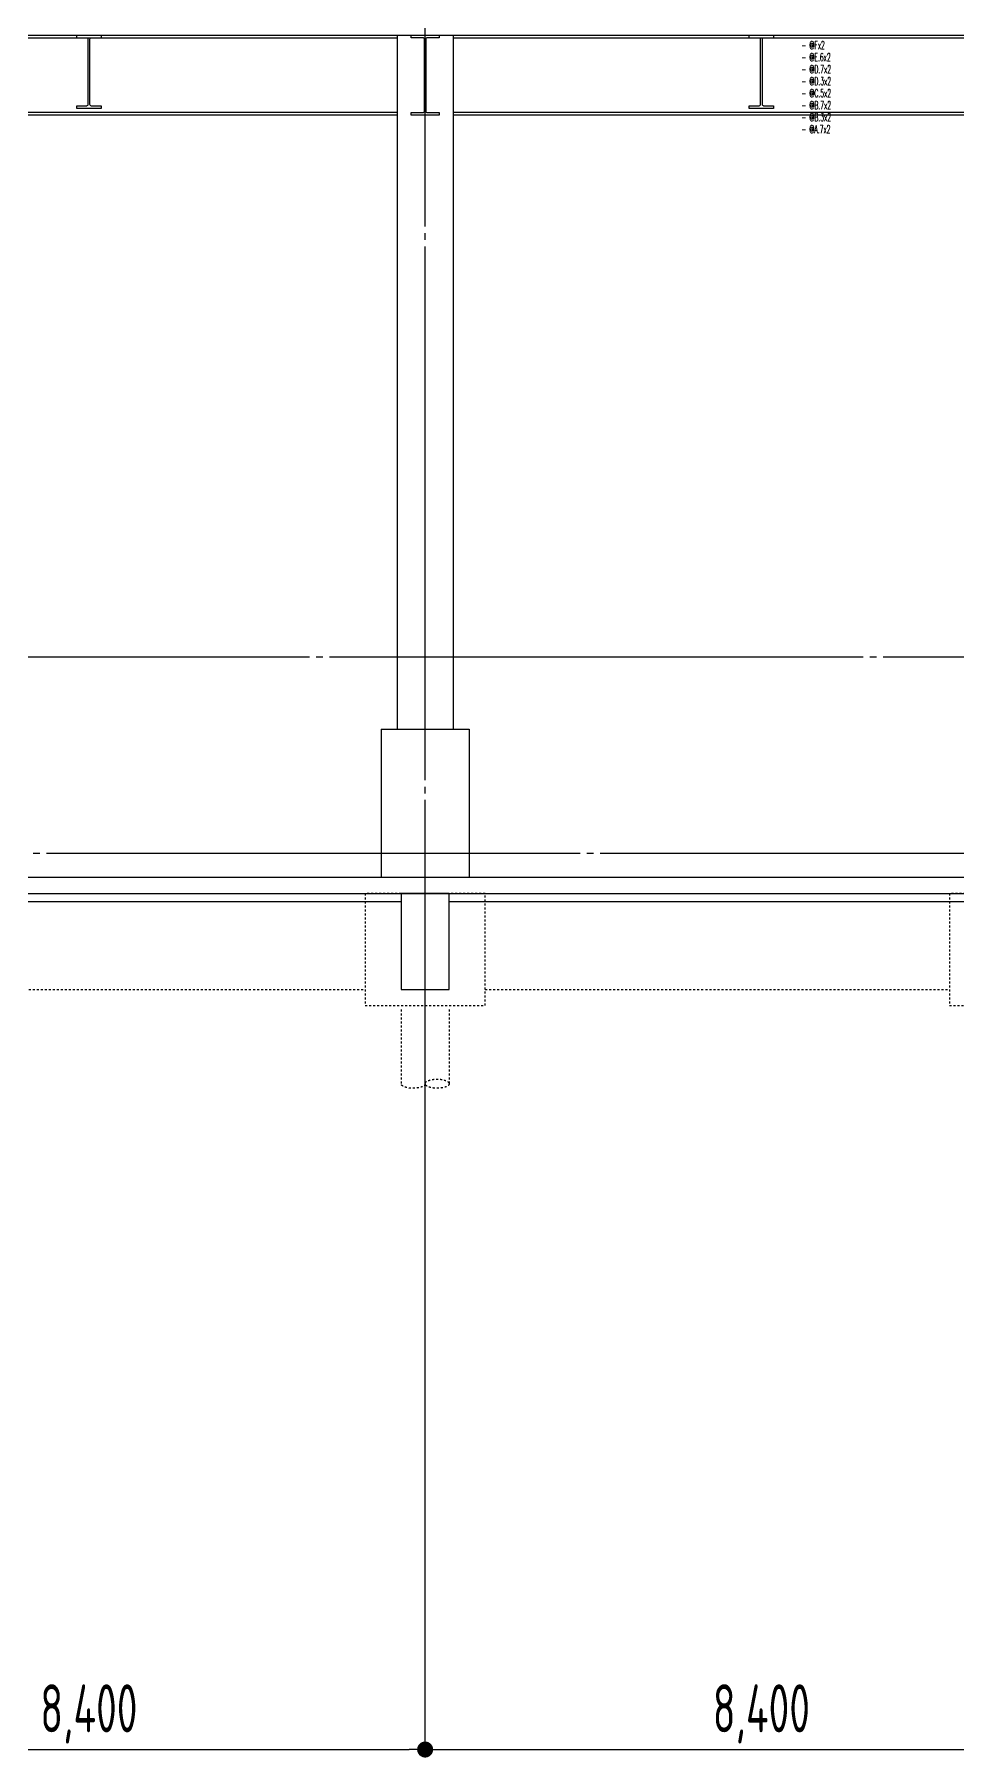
# Model space of a CAD drawing. Header units: millimetres. Extents: x -32710 to 654186, y -254124 to 420220.
# Drawn here: x 209120 to 220650, y 372200 to 393734 of the extents above; entities that cross this region are included whole.
import ezdxf
from ezdxf.enums import TextEntityAlignment as Align

# ---------------------------------------------------------------- set-up
doc = ezdxf.new("R2010")
doc.units = ezdxf.units.MM
doc.header["$LTSCALE"] = 1000
doc.linetypes.add('TPH12-SEC-@E$0$CENTERK5', pattern=[6.916, 6.667, -0.083, 0.083, -0.083])
doc.linetypes.add('TPH12-SEC-@E$0$DOTK1', pattern=[0.1, 0.05, -0.05])
for name, color, linetype in [('M-TXT', 3, 'Continuous'), ('TPH12-SEC-@E$0$H-SIN', 252, 'TPH12-SEC-@E$0$CENTERK5'), ('TPH12-SEC-@E$0$KABE1', 252, 'Continuous'), ('TPH12-SEC-@E$0$SIAGE3', 252, 'Continuous'), ('TPH12-SEC-@E$0$SIN-M', 252, 'Continuous'), ('TPH12-SEC-@E$0$STEEL2', 252, 'Continuous'), ('TPH12-SEC-@E$0$STEEL3', 252, 'Continuous'), ('TPH12-SEC-@E$0$SUGATA3', 252, 'Continuous'), ('TPH12-SEC-@E$0$SUGATAD', 252, 'TPH12-SEC-@E$0$DOTK1')]:
    doc.layers.add(name, color=color, linetype=linetype)
doc.styles.add('aa-txt', font='simplex.shx', dxfattribs={"width": 0.7, "bigfont": 'chineset.shx'})
doc.styles.add('TPH12-SEC-@E$0$dim-txt', font='isocp.shx', dxfattribs={"width": 0.7, "bigfont": 'chineset.shx'})
doc.dimstyles.new('TPH12-SEC-@E$0$ARCH-dim-2000', dxfattribs={"dimscale": 2000, "dimtxt": 0.3, "dimasz": 0.1, "dimexe": 0.1, "dimexo": 0.1, "dimgap": 0.05, "dimtad": 1, "dimdec": 0, "dimrnd": 0.1, "dimdsep": 46, "dimlunit": 6, "dimtxsty": 'TPH12-SEC-@E$0$dim-txt', "dimblk": 'TPH12-SEC-@E$0$_Dot', "dimblk1": 'TPH12-SEC-@E$0$_Origin', "dimblk2": 'TPH12-SEC-@E$0$_Origin', "dimcen": 2, "dimclrd": 256, "dimclre": 256, "dimclrt": 256, "dimadec": 0, "dimazin": 0, "dimtfac": 1, "dimtdec": 1, "dimtix": 1, "dimtmove": 2, "dimatfit": 3, "dimldrblk": 'TPH12-SEC-@E$0$_Origin', "dimfxl": 1, "dimtvp": 1, "dimtolj": 1, "dimarcsym": 0})

# ---------------------------------------------------------------- blocks, each defined once
blk = doc.blocks.new('TPH12-SEC-@E$0$_Dot')
at = {"color": 0, "linetype": 'ByBlock', "lineweight": -2}
blk.add_line((-0.5, 0), (-1, 0), dxfattribs=at)
at = {"color": 0, "linetype": 'ByBlock', "const_width": 0.5}
blk.add_lwpolyline([(-0.25, 0, 1), (0.25, 0, 1)], format="xyb", close=True, dxfattribs=at)
blk = doc.blocks.new('*D2565')
at = {"layer": 'DEFPOINTS', "color": 0, "transparency": 16777216}
for p in [(205600, 372300), (214000, 372300), (214000, 372300)]:
    blk.add_point(p, dxfattribs=at)
at = {"layer": 'TPH12-SEC-@E$0$SIN-M', "lineweight": -2, "transparency": 16777216}
blk.add_line((205800, 372300), (213800, 372300), dxfattribs=at)
at = {"layer": 'TPH12-SEC-@E$0$SIN-M', "lineweight": -2, "transparency": 16777216, "xscale": 200, "yscale": 200, "zscale": 200, "rotation": 180}
blk.add_blockref('TPH12-SEC-@E$0$_Dot', (205600, 372300), dxfattribs=at)
at = {"layer": 'TPH12-SEC-@E$0$SIN-M', "lineweight": -2, "transparency": 16777216, "xscale": 200, "yscale": 200, "zscale": 200}
blk.add_blockref('TPH12-SEC-@E$0$_Dot', (214000, 372300), dxfattribs=at)
at = {"layer": 'TPH12-SEC-@E$0$SIN-M', "transparency": 16777216, "insert": (209800, 372745), "char_height": 600, "attachment_point": 5, "style": 'TPH12-SEC-@E$0$dim-txt'}
blk.add_mtext('\\A1;8,400', dxfattribs=at)
blk = doc.blocks.new('TPH12-SEC-@E$0$_Origin')
at = {"color": 0, "linetype": 'ByBlock', "lineweight": -2}
blk.add_line((0, 0), (-1, 0), dxfattribs=at)
blk.add_circle((0, 0), 0.5, dxfattribs=at)
blk = doc.blocks.new('*D2566')
at = {"layer": 'DEFPOINTS', "color": 0, "transparency": 16777216}
for p in [(214000, 372300), (222400, 372300), (222400, 372300)]:
    blk.add_point(p, dxfattribs=at)
at = {"layer": 'TPH12-SEC-@E$0$SIN-M', "lineweight": -2, "transparency": 16777216}
blk.add_line((214200, 372300), (222200, 372300), dxfattribs=at)
at = {"layer": 'TPH12-SEC-@E$0$SIN-M', "lineweight": -2, "transparency": 16777216, "xscale": 200, "yscale": 200, "zscale": 200, "rotation": 180}
blk.add_blockref('TPH12-SEC-@E$0$_Dot', (214000, 372300), dxfattribs=at)
at = {"layer": 'TPH12-SEC-@E$0$SIN-M', "lineweight": -2, "transparency": 16777216, "xscale": 200, "yscale": 200, "zscale": 200}
blk.add_blockref('TPH12-SEC-@E$0$_Dot', (222400, 372300), dxfattribs=at)
at = {"layer": 'TPH12-SEC-@E$0$SIN-M', "transparency": 16777216, "insert": (218200, 372745), "char_height": 600, "attachment_point": 5, "style": 'TPH12-SEC-@E$0$dim-txt'}
blk.add_mtext('\\A1;8,400', dxfattribs=at)
blk = doc.blocks.new('TPH12-SEC-@E')
at = {"layer": 'TPH12-SEC-@E$0$H-SIN'}
for p, q in [((214000, 377500), (214000, 414000)), ((274800, 385950), (45200, 385950)), ((298929.6, 383500), (18729.6, 383500))]:
    blk.add_line(p, q, dxfattribs=at)
at = {"layer": 'TPH12-SEC-@E$0$KABE1'}
for p, q in [((47000, 393725), (273000, 393725)), ((272350, 383200), (188250, 383200)), ((189100, 383000), (272350, 383000))]:
    blk.add_line(p, q, dxfattribs=at)
blk.add_lwpolyline([(213700, 381800), (214300, 381800), (214300, 383000), (213700, 383000)], close=True, dxfattribs=at)
at = {"layer": 'TPH12-SEC-@E$0$SIAGE3'}
for p, q in [((205900, 382900), (213700, 382900)), ((214300, 382900), (222100, 382900))]:
    blk.add_line(p, q, dxfattribs=at)
at = {"layer": 'TPH12-SEC-@E$0$SIN-M'}
blk.add_line((214000, 372300), (214000, 377500), dxfattribs=at)
at = {"layer": 'TPH12-SEC-@E$0$STEEL2'}
for points in [[(209648.5, 393725), (209951.5, 393725), (209951.5, 393688), (209827.5, 393688, 0.4142136), (209809.5, 393670), (209809.5, 392862, 0.4142136), (209827.5, 392844), (209951.5, 392844), (209951.5, 392807), (209648.5, 392807), (209648.5, 392844), (209772.5, 392844, 0.4142136), (209790.5, 392862), (209790.5, 393670, 0.4142136), (209772.5, 393688), (209648.5, 393688)], [(213825, 393725), (214175, 393725), (214175, 393693), (214027.5, 393693, 0.4142136), (214009.5, 393675), (214009.5, 392775, 0.4142136), (214027.5, 392757), (214175, 392757), (214175, 392725), (213825, 392725), (213825, 392757), (213972.5, 392757, 0.4142136), (213990.5, 392775), (213990.5, 393675, 0.4142136), (213972.5, 393693), (213825, 393693)], [(218048.5, 393725), (218351.5, 393725), (218351.5, 393688), (218227.5, 393688, 0.4142136), (218209.5, 393670), (218209.5, 392862, 0.4142136), (218227.5, 392844), (218351.5, 392844), (218351.5, 392807), (218048.5, 392807), (218048.5, 392844), (218172.5, 392844, 0.4142136), (218190.5, 392862), (218190.5, 393670, 0.4142136), (218172.5, 393688), (218048.5, 393688)]]:
    blk.add_lwpolyline(points, format="xyb", close=True, dxfattribs=at)
at = {"layer": 'TPH12-SEC-@E$0$STEEL3', "linetype": 'Continuous'}
for p, q in [((213650, 393689), (205950, 393689)), ((222050, 393689), (214350, 393689)), ((205950, 392761), (213650, 392761)), ((213650, 392725), (205950, 392725)), ((214350, 392761), (222050, 392761)), ((222050, 392725), (214350, 392725))]:
    blk.add_line(p, q, dxfattribs=at)
at = {"layer": 'TPH12-SEC-@E$0$STEEL3'}
for p, q in [((213650, 393725), (213650, 385050)), ((214350, 393725), (214350, 385050))]:
    blk.add_line(p, q, dxfattribs=at)
at = {"layer": 'TPH12-SEC-@E$0$SUGATA3'}
for p, q in [((213450, 385050), (213450, 383200)), ((213450, 385050), (214550, 385050)), ((214550, 385050), (214550, 383200))]:
    blk.add_line(p, q, dxfattribs=at)
at = {"layer": 'TPH12-SEC-@E$0$SUGATAD', "ltscale": 0.5}
for p, q in [((207450, 381800), (213250, 381800)), ((214750, 381800), (220550, 381800)), ((213700, 381550), (213700, 380621)), ((214300, 381550), (214300, 380621))]:
    blk.add_line(p, q, dxfattribs=at)
for points in [[(213700, 383000), (213250, 383000), (213250, 381600), (214750, 381600), (214750, 383000), (214300, 383000)], [(222100, 383000), (220550, 383000), (220550, 381600), (224250, 381600), (224250, 383000), (222700, 383000)]]:
    blk.add_lwpolyline(points, dxfattribs=at)
at = {"layer": 'TPH12-SEC-@E$0$SUGATAD', "ltscale": 0.5, "extrusion": (0, 0, -1)}
blk.add_ellipse((213850, 380621), major_axis=(-150, 0), ratio=0.3797917, start_param=3.1415927, end_param=6.2831853, dxfattribs=at)
at = {"layer": 'TPH12-SEC-@E$0$SUGATAD', "ltscale": 0.5}
blk.add_ellipse((214150, 380621), major_axis=(150, 0), ratio=0.3797917, dxfattribs=at)
at = {"layer": 'TPH12-SEC-@E$0$SIN-M'}
for base, p1, p2, picture, middle in [((214000, 372300), (205600, 372300), (214000, 372300), '*D2565', (209800, 372745)), ((222400, 372300), (214000, 372300), (222400, 372300), '*D2566', (218200, 372745))]:
    dim = blk.add_linear_dim(base=base, p1=p1, p2=p2, dimstyle='TPH12-SEC-@E$0$ARCH-dim-2000', dxfattribs=at)
    dim.commit()
    dim.dimension.update_dxf_attribs({"geometry": picture, "text_midpoint": middle})

msp = doc.modelspace()

# ---------------------------------------------------------------- block references
msp.add_blockref('TPH12-SEC-@E', (0, 0))

# ---------------------------------------------------------------- texts
at = {"layer": 'M-TXT', "style": 'aa-txt', "width": 0.45}
for s, p in [('- @Fx2', (218700, 393600)), ('- @E.6x2', (218700, 393450)), ('- @D.7x2', (218700, 393300)), ('- @D.3x2', (218700, 393150)), ('- @C.5x2', (218700, 393000)), ('- @B.7x2', (218700, 392850)), ('- @B.3x2', (218700, 392700)), ('- @A.7x2', (218700, 392550))]:
    msp.add_text(s, height=100, dxfattribs=at).set_placement(p, align=Align.MIDDLE_LEFT)

doc.saveas('drawing.dxf')
